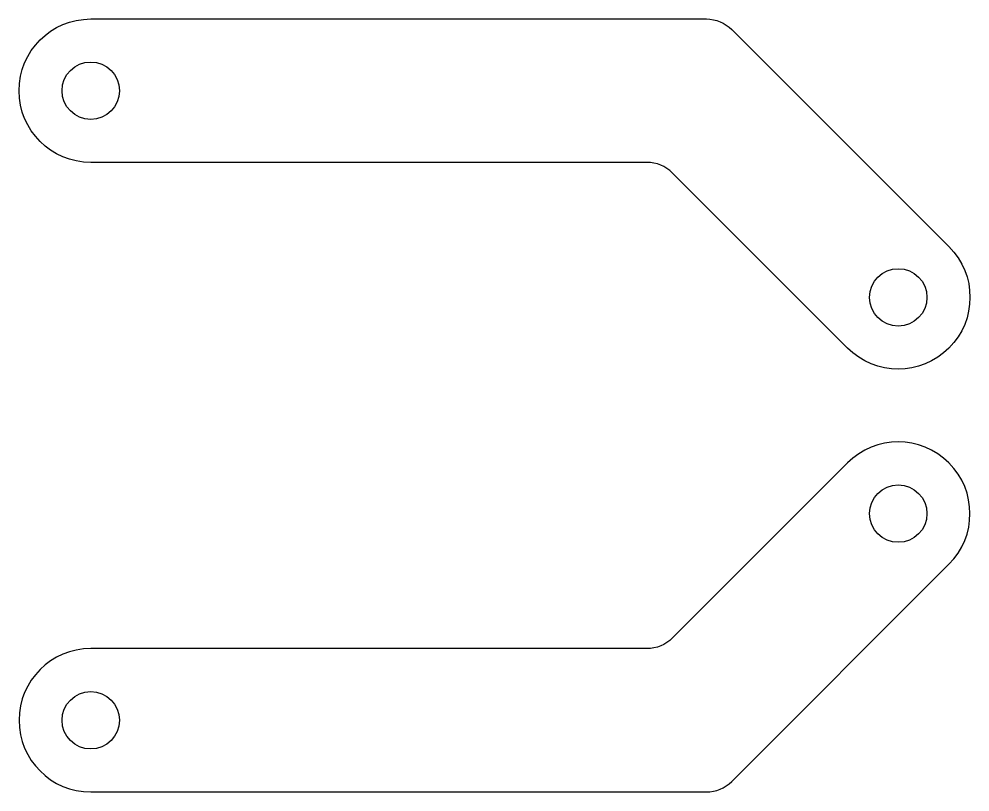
# Model space of a CAD drawing. Header units: inches. Extents: x 0 to 26.5, y 0 to 21.6.
import ezdxf

# ---------------------------------------------------------------- set-up
doc = ezdxf.new("R2010")
doc.units = ezdxf.units.IN
doc.header["$MEASUREMENT"] = 0
doc.layers.add('部品', color=2, linetype='Continuous')

msp = doc.modelspace()

# ---------------------------------------------------------------- linework, layer by layer
for centre in [(2, 19.564), (24.518, 13.799), (24.518, 7.765), (2, 2)]:
    msp.add_circle(centre, 0.8)
at = {"layer": '部品'}
for points in [[(17.51, 17.564), (2, 17.564, -1), (2, 21.564), (19.167, 21.564, -0.198912), (19.874, 21.271), (25.932, 15.213, -1), (23.103, 12.385), (18.217, 17.271, 0.198912)], [(17.51, 4), (2, 4, 1), (2, 0), (19.167, 0, 0.198912), (19.874, 0.293), (25.932, 6.351, 1), (23.103, 9.179), (18.217, 4.293, -0.198912)]]:
    msp.add_lwpolyline(points, format="xyb", close=True, dxfattribs=at)

doc.saveas('drawing.dxf')
